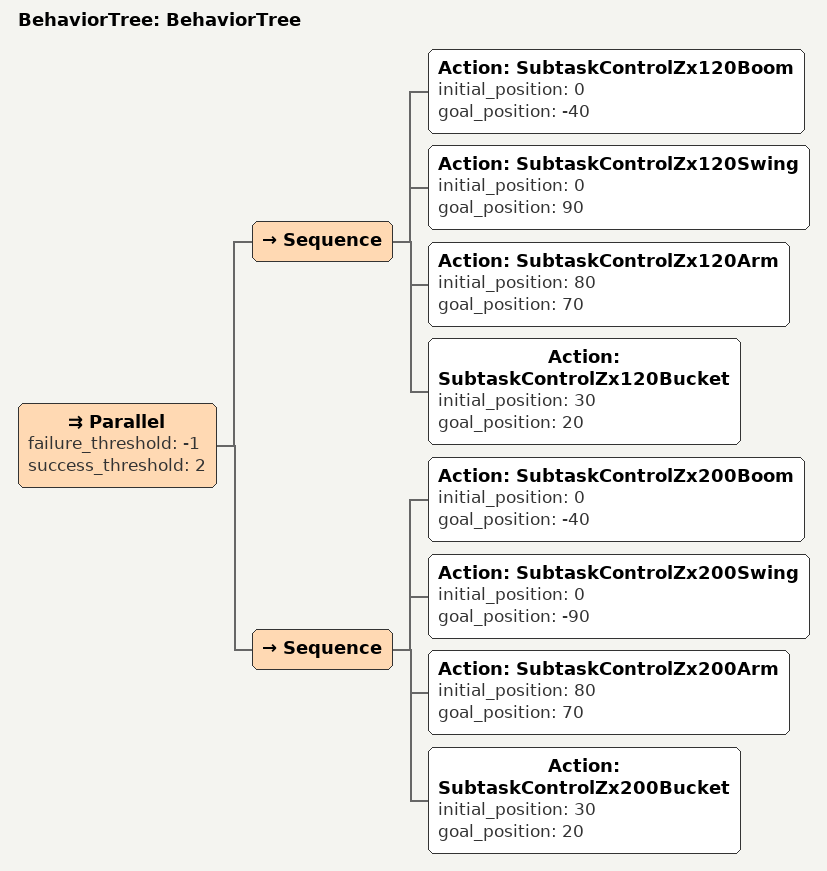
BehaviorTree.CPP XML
<?xml version="1.0"?>
<root main_tree_to_execute="BehaviorTree">
    <BehaviorTree ID="BehaviorTree">
        <Parallel failure_threshold="-1" success_threshold="2">
            <Sequence>
                <Action ID="SubtaskControlZx120Boom" initial_position = "0"   goal_position="-40"/>
                <Action ID="SubtaskControlZx120Swing" initial_position = "0"   goal_position="90"/>
                <Action ID="SubtaskControlZx120Arm" initial_position = "80"   goal_position="70"/>
                <Action ID="SubtaskControlZx120Bucket" initial_position = "30"   goal_position="20"/>
            </Sequence>
            <Sequence>
                <Action ID="SubtaskControlZx200Boom" initial_position = "0"   goal_position="-40"/>
                <Action ID="SubtaskControlZx200Swing" initial_position = "0"   goal_position="-90"/>
                <Action ID="SubtaskControlZx200Arm" initial_position = "80"   goal_position="70"/>
                <Action ID="SubtaskControlZx200Bucket" initial_position = "30"   goal_position="20"/>
            </Sequence>
        </Parallel>
    </BehaviorTree>
</root>
